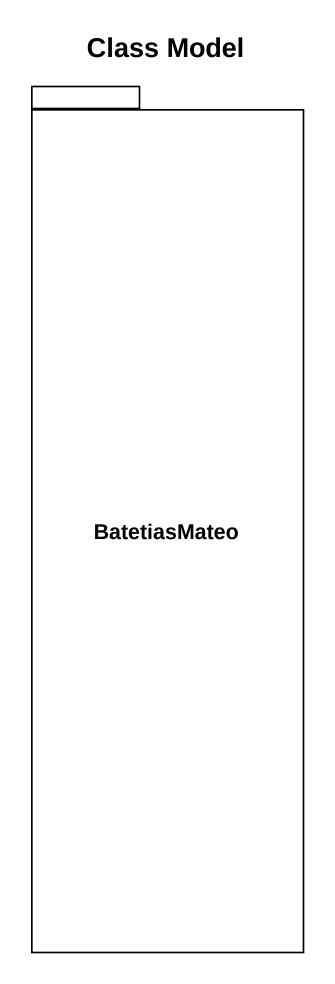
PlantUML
@startuml
title Class Model
package BatetiasMateo {
}
@enduml
